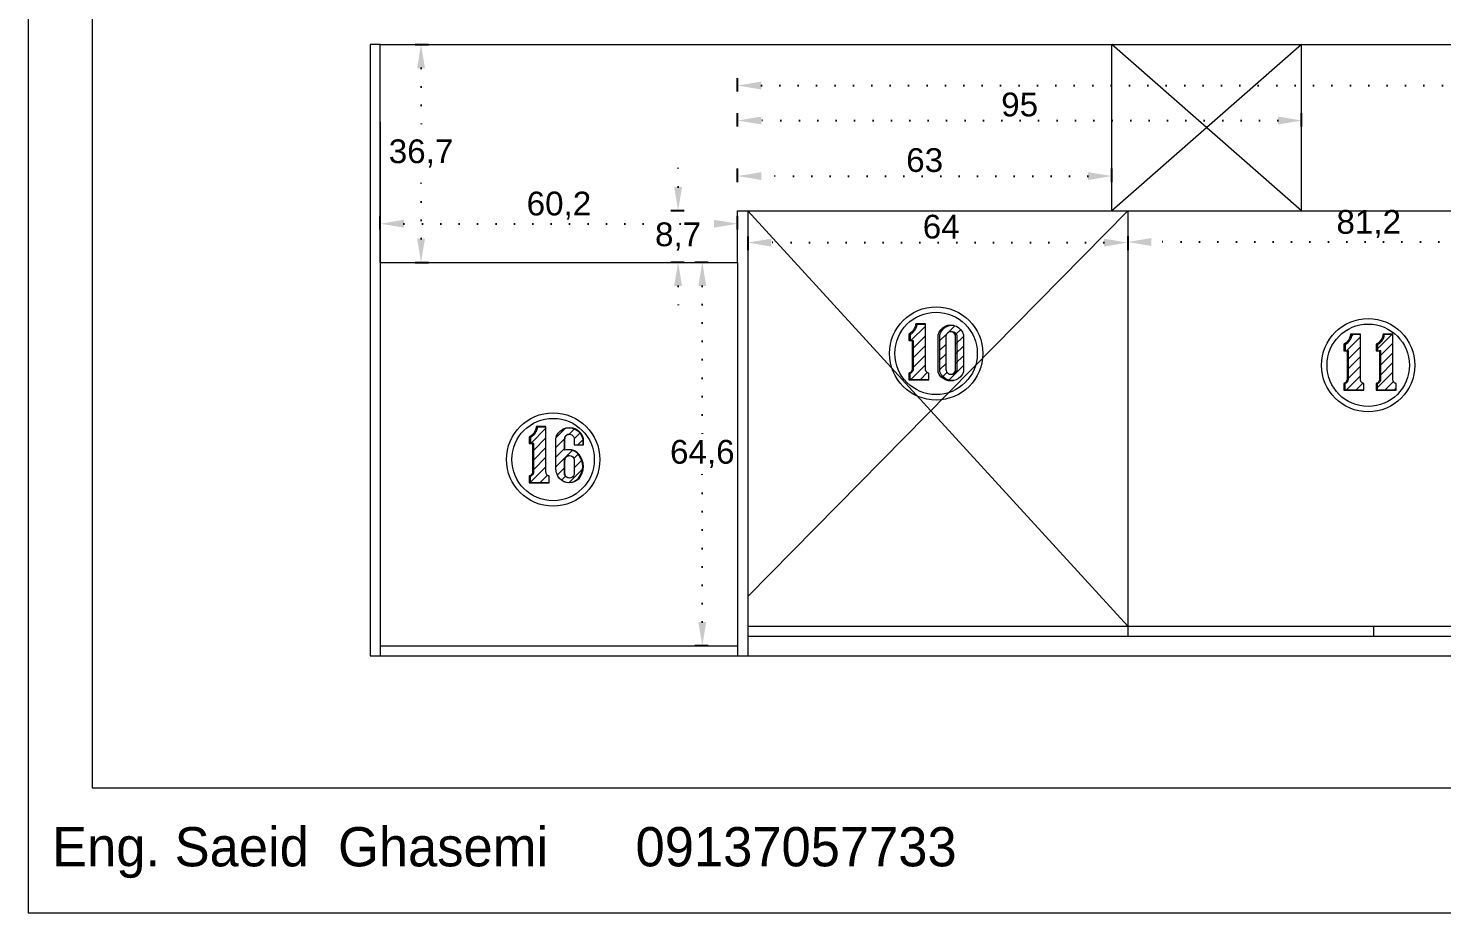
# Model space of a CAD drawing. Header units: inches. Extents: x 352 to 11605, y -941 to 2503.
# Drawn here: x 7156.1 to 7394.2, y -153.6 to -4.6 of the extents above; entities that cross this region are included whole.
import ezdxf

# ---------------------------------------------------------------- set-up
doc = ezdxf.new("R2010")
doc.units = ezdxf.units.IN
doc.header["$MEASUREMENT"] = 0
doc.linetypes.add('ACAD_ISO07W100', pattern=[3, 0, -3])
doc.styles.get("Standard").update_dxf_attribs({"font": 'arial.ttf'})
doc.dimstyles.new('ISO-25', dxfattribs={"dimtxt": 4, "dimasz": 4, "dimexe": 1.25, "dimexo": 0.625, "dimtad": 1, "dimtih": 1, "dimtoh": 1, "dimdec": 1, "dimtxsty": 'Standard', "dimcen": 2.5, "dimadec": 0, "dimazin": 0, "dimtfac": 1, "dimtdec": 1, "dimtmove": 0, "dimatfit": 3, "dimfxl": 1, "dimfxlon": 1, "dimarcsym": 0})
pattern_1 = [(45, (6722.41, 486.5306), (-0.8148213, 0.8148213), [])]
pattern_2 = [(45, (6812.133, 484.8486), (-0.8148213, 0.8148213), [])]
pattern_3 = [(45, (6494.9608, 493.1975), (-0.8148213, 0.8148213), [])]

# ---------------------------------------------------------------- blocks, each defined once
blk = doc.blocks.new('*D147')
at = {"color": 0, "lineweight": -2, "transparency": 16777216}
for p, q in [((7215.36, -38.51), (7215.36, -36.26)), ((7275.56, -38.51), (7275.56, -36.26))]:
    blk.add_line(p, q, dxfattribs=at)
at = {"color": 0, "linetype": 'ACAD_ISO07W100', "lineweight": -2, "transparency": 16777216}
blk.add_line((7219.36, -37.51), (7271.56, -37.51), dxfattribs=at)
at = {"color": 0, "transparency": 16777216}
for points in [[(7219.36, -36.85), (7219.36, -38.18), (7215.36, -37.51)], [(7271.56, -36.85), (7271.56, -38.18), (7275.56, -37.51)]]:
    blk.add_solid(points, dxfattribs=at)
at = {"layer": 'Defpoints', "color": 0, "transparency": 16777216}
for p in [(7275.56, -37.51), (7215.36, -44.02), (7275.56, -44.02)]:
    blk.add_point(p, dxfattribs=at)
at = {"color": 0, "lineweight": 20, "transparency": 16777216, "insert": (7245.46, -34.48), "char_height": 4, "attachment_point": 5}
blk.add_mtext('60,2', dxfattribs=at)
blk = doc.blocks.new('*D148')
at = {"color": 0, "lineweight": -2, "transparency": 16777216}
for p, q in [((7221.23, -7.32), (7223.48, -7.32)), ((7221.23, -44.02), (7223.48, -44.02))]:
    blk.add_line(p, q, dxfattribs=at)
at = {"color": 0, "linetype": 'ACAD_ISO07W100', "lineweight": -2, "transparency": 16777216}
for p, q in [((7222.23, -11.32), (7222.23, -22.64)), ((7222.23, -40.02), (7222.23, -28.7))]:
    blk.add_line(p, q, dxfattribs=at)
at = {"color": 0, "transparency": 16777216}
for points in [[(7221.57, -11.32), (7222.9, -11.32), (7222.23, -7.32)], [(7221.57, -40.02), (7222.9, -40.02), (7222.23, -44.02)]]:
    blk.add_solid(points, dxfattribs=at)
at = {"layer": 'Defpoints', "color": 0, "transparency": 16777216}
for p in [(7215.36, -7.32), (7215.36, -44.02), (7222.23, -44.02)]:
    blk.add_point(p, dxfattribs=at)
at = {"color": 0, "lineweight": 20, "transparency": 16777216, "insert": (7222.23, -25.67), "char_height": 4, "attachment_point": 5}
blk.add_mtext('36,7', dxfattribs=at)
blk = doc.blocks.new('*D149')
at = {"color": 0, "lineweight": -2, "transparency": 16777216}
for p, q in [((7275.56, -30.48), (7275.56, -28.23)), ((7338.56, -30.48), (7338.56, -28.23))]:
    blk.add_line(p, q, dxfattribs=at)
at = {"color": 0, "linetype": 'ACAD_ISO07W100', "lineweight": -2, "transparency": 16777216}
blk.add_line((7334.56, -29.48), (7279.56, -29.48), dxfattribs=at)
at = {"color": 0, "transparency": 16777216}
for points in [[(7279.56, -28.82), (7279.56, -30.15), (7275.56, -29.48)], [(7334.56, -28.82), (7334.56, -30.15), (7338.56, -29.48)]]:
    blk.add_solid(points, dxfattribs=at)
at = {"layer": 'Defpoints', "color": 0, "transparency": 16777216}
for p in [(7275.56, -29.48), (7275.56, -35.32), (7338.56, -35.32)]:
    blk.add_point(p, dxfattribs=at)
at = {"color": 0, "lineweight": 20, "transparency": 16777216, "insert": (7307.06, -26.81), "char_height": 4, "attachment_point": 5}
blk.add_mtext('63', dxfattribs=at)
blk = doc.blocks.new('*D150')
at = {"color": 0, "lineweight": -2, "transparency": 16777216}
for p, q in [((7275.56, -21.12), (7275.56, -18.87)), ((7370.56, -21.12), (7370.56, -18.87))]:
    blk.add_line(p, q, dxfattribs=at)
at = {"color": 0, "linetype": 'ACAD_ISO07W100', "lineweight": -2, "transparency": 16777216}
blk.add_line((7366.56, -20.12), (7279.56, -20.12), dxfattribs=at)
at = {"color": 0, "transparency": 16777216}
for points in [[(7279.56, -19.45), (7279.56, -20.78), (7275.56, -20.12)], [(7366.56, -19.45), (7366.56, -20.78), (7370.56, -20.12)]]:
    blk.add_solid(points, dxfattribs=at)
at = {"layer": 'Defpoints', "color": 0, "transparency": 16777216}
for p in [(7275.56, -20.12), (7275.56, -35.32), (7370.56, -35.32)]:
    blk.add_point(p, dxfattribs=at)
at = {"color": 0, "lineweight": 20, "transparency": 16777216, "insert": (7323.06, -17.45), "char_height": 4, "attachment_point": 5}
blk.add_mtext('95', dxfattribs=at)
blk = doc.blocks.new('*D153')
at = {"color": 0, "lineweight": -2, "transparency": 16777216}
for p, q in [((7275.56, -15.22), (7275.56, -12.97)), ((7530.36, -15.22), (7530.36, -12.97))]:
    blk.add_line(p, q, dxfattribs=at)
at = {"color": 0, "linetype": 'ACAD_ISO07W100', "lineweight": -2, "transparency": 16777216}
blk.add_line((7279.56, -14.22), (7526.36, -14.22), dxfattribs=at)
at = {"color": 0, "transparency": 16777216}
for points in [[(7279.56, -13.56), (7279.56, -14.89), (7275.56, -14.22)], [(7526.36, -13.56), (7526.36, -14.89), (7530.36, -14.22)]]:
    blk.add_solid(points, dxfattribs=at)
at = {"layer": 'Defpoints', "color": 0, "transparency": 16777216}
for p in [(7530.36, -14.22), (7275.56, -35.32), (7530.36, -35.32)]:
    blk.add_point(p, dxfattribs=at)
at = {"color": 0, "lineweight": 20, "transparency": 16777216, "insert": (7402.96, -11.19), "char_height": 4, "attachment_point": 5}
blk.add_mtext('254,8', dxfattribs=at)
blk = doc.blocks.new('*D154')
at = {"color": 0, "linetype": 'ACAD_ISO07W100', "lineweight": -2, "transparency": 16777216}
for p, q in [((7265.53, -31.32), (7265.53, -27.32)), ((7265.53, -35.32), (7265.53, -36.64)), ((7265.53, -44.02), (7265.53, -42.7)), ((7265.53, -48.02), (7265.53, -52.02))]:
    blk.add_line(p, q, dxfattribs=at)
at = {"color": 0, "lineweight": -2, "transparency": 16777216}
for p, q in [((7266.53, -35.32), (7264.28, -35.32)), ((7266.53, -44.02), (7264.28, -44.02))]:
    blk.add_line(p, q, dxfattribs=at)
at = {"color": 0, "transparency": 16777216}
for points in [[(7264.87, -31.32), (7266.2, -31.32), (7265.53, -35.32)], [(7264.87, -48.02), (7266.2, -48.02), (7265.53, -44.02)]]:
    blk.add_solid(points, dxfattribs=at)
at = {"layer": 'Defpoints', "color": 0, "transparency": 16777216}
for p in [(7275.56, -35.32), (7265.53, -44.02), (7275.56, -44.02)]:
    blk.add_point(p, dxfattribs=at)
at = {"color": 0, "lineweight": 20, "transparency": 16777216, "insert": (7265.53, -39.67), "char_height": 4, "attachment_point": 5}
blk.add_mtext('8,7', dxfattribs=at)
blk = doc.blocks.new('*D144')
at = {"color": 0, "lineweight": -2, "transparency": 16777216}
for p, q in [((7277.26, -39.69), (7277.26, -41.94)), ((7341.26, -39.69), (7341.26, -41.94))]:
    blk.add_line(p, q, dxfattribs=at)
at = {"color": 0, "linetype": 'ACAD_ISO07W100', "lineweight": -2, "transparency": 16777216}
blk.add_line((7337.26, -40.69), (7281.26, -40.69), dxfattribs=at)
at = {"color": 0, "transparency": 16777216}
for points in [[(7281.26, -40.03), (7281.26, -41.36), (7277.26, -40.69)], [(7337.26, -40.03), (7337.26, -41.36), (7341.26, -40.69)]]:
    blk.add_solid(points, dxfattribs=at)
at = {"layer": 'Defpoints', "color": 0, "transparency": 16777216}
for p in [(7277.26, -35.32), (7341.26, -35.32), (7277.26, -40.69)]:
    blk.add_point(p, dxfattribs=at)
at = {"color": 0, "lineweight": 20, "transparency": 16777216, "insert": (7309.85, -38.03), "char_height": 4, "attachment_point": 5}
blk.add_mtext('64', dxfattribs=at)
blk = doc.blocks.new('*D146')
at = {"color": 0, "lineweight": -2, "transparency": 16777216}
for p, q in [((7341.26, -39.59), (7341.26, -41.84)), ((7422.46, -39.59), (7422.46, -41.84))]:
    blk.add_line(p, q, dxfattribs=at)
at = {"color": 0, "linetype": 'ACAD_ISO07W100', "lineweight": -2, "transparency": 16777216}
blk.add_line((7418.46, -40.59), (7345.26, -40.59), dxfattribs=at)
at = {"color": 0, "transparency": 16777216}
for points in [[(7345.26, -39.93), (7345.26, -41.26), (7341.26, -40.59)], [(7418.46, -39.93), (7418.46, -41.26), (7422.46, -40.59)]]:
    blk.add_solid(points, dxfattribs=at)
at = {"layer": 'Defpoints', "color": 0, "transparency": 16777216}
for p in [(7341.26, -35.32), (7422.46, -35.32), (7341.26, -40.59)]:
    blk.add_point(p, dxfattribs=at)
at = {"color": 0, "lineweight": 20, "transparency": 16777216, "insert": (7381.86, -37.57), "char_height": 4, "attachment_point": 5}
blk.add_mtext('81,2', dxfattribs=at)
blk = doc.blocks.new('*D184')
at = {"color": 0, "lineweight": -2, "transparency": 16777216}
for p, q in [((7270.61, -44.02), (7268.36, -44.02)), ((7270.61, -108.62), (7268.36, -108.62))]:
    blk.add_line(p, q, dxfattribs=at)
at = {"color": 0, "linetype": 'ACAD_ISO07W100', "lineweight": -2, "transparency": 16777216}
for p, q in [((7269.61, -48.02), (7269.61, -73.29)), ((7269.61, -104.62), (7269.61, -79.35))]:
    blk.add_line(p, q, dxfattribs=at)
at = {"color": 0, "transparency": 16777216}
for points in [[(7268.94, -48.02), (7270.27, -48.02), (7269.61, -44.02)], [(7268.94, -104.62), (7270.27, -104.62), (7269.61, -108.62)]]:
    blk.add_solid(points, dxfattribs=at)
at = {"layer": 'Defpoints', "color": 0, "transparency": 16777216}
for p in [(7275.56, -44.02), (7269.61, -108.62), (7275.56, -108.62)]:
    blk.add_point(p, dxfattribs=at)
at = {"color": 0, "lineweight": 20, "transparency": 16777216, "insert": (7269.61, -76.32), "char_height": 4, "attachment_point": 5}
blk.add_mtext('64,6', dxfattribs=at)

msp = doc.modelspace()

# ---------------------------------------------------------------- hatches: boundary and pattern name
at = {"lineweight": 20}
h = msp.add_hatch(dxfattribs=at)
h.set_pattern_fill('ANSI31', color=256, scale=9.218651)
h.set_pattern_definition(pattern_1)
h.paths.add_polyline_path([(7307.62, -62.66), (7307.55, -62.63), (7307.49, -62.59), (7307.43, -62.54), (7307.37, -62.49), (7307.33, -62.43), (7307.29, -62.36), (7307.26, -62.29), (7307.23, -62.22), (7307.22, -62.14), (7307.21, -62.06), (7307.21, -54.42), (7305.78, -54.42), (7305.76, -54.6), (7305.72, -54.78), (7305.67, -54.95), (7305.6, -55.12), (7305.52, -55.28), (7305.43, -55.43), (7305.32, -55.57), (7305.2, -55.71), (7305.07, -55.83), (7304.93, -55.94), (7304.78, -56.04), (7304.62, -56.13), (7304.62, -57.21), (7304.94, -57.21), (7305.17, -57.23), (7305.17, -62.03), (7305.16, -62.11), (7305.15, -62.18), (7305.12, -62.25), (7305.09, -62.32), (7305.05, -62.38), (7305, -62.44), (7304.95, -62.49), (7304.89, -62.54), (7304.83, -62.58), (7304.77, -62.62), (7304.7, -62.65), (7304.62, -62.67), (7304.62, -63.77), (7307.77, -63.77), (7307.77, -62.71), (7307.69, -62.69)])
h = msp.add_hatch(dxfattribs=at)
h.set_pattern_fill('ANSI31', color=256, scale=9.218651)
h.set_pattern_definition(pattern_1)
h.paths.add_polyline_path([(7309.64, -56.26), (7309.64, -62.49), (7309.84, -62.9), (7310.12, -63.26), (7310.46, -63.55), (7310.86, -63.77), (7311.3, -63.91), (7311.75, -63.95), (7312, -63.93), (7312.36, -63.82), (7312.76, -63.6), (7313.11, -63.3), (7313.39, -62.93), (7313.59, -62.52), (7313.59, -56.23), (7313.42, -55.77), (7313.16, -55.37), (7312.81, -55.03), (7312.4, -54.78), (7311.99, -54.64), (7311.75, -54.61), (7311.27, -54.66), (7310.82, -54.82), (7310.41, -55.07), (7310.07, -55.41), (7309.8, -55.81)])
h.paths.add_polyline_path([(7312.28, -62.45), (7311.58, -62.99), (7310.71, -62.63), (7310.64, -62.06), (7310.64, -56.14), (7311.34, -55.6), (7311.66, -55.74), (7312.02, -55.78), (7312.28, -56.39)], flags=16)
h = msp.add_hatch(dxfattribs=at)
h.set_pattern_fill('ANSI31', color=256, scale=9.218651)
h.set_pattern_definition(pattern_2)
h.paths.add_polyline_path([(7380.88, -64.39), (7380.81, -64.36), (7380.75, -64.32), (7380.69, -64.27), (7380.63, -64.22), (7380.59, -64.15), (7380.55, -64.09), (7380.51, -64.02), (7380.49, -63.94), (7380.48, -63.87), (7380.47, -63.79), (7380.47, -56.15), (7379.04, -56.15), (7379.02, -56.33), (7378.98, -56.51), (7378.93, -56.68), (7378.86, -56.84), (7378.78, -57.01), (7378.69, -57.16), (7378.58, -57.3), (7378.46, -57.44), (7378.33, -57.56), (7378.19, -57.67), (7378.04, -57.77), (7377.88, -57.86), (7377.88, -58.94), (7378.2, -58.94), (7378.43, -58.96), (7378.43, -63.76), (7378.42, -63.84), (7378.41, -63.91), (7378.38, -63.98), (7378.35, -64.05), (7378.31, -64.11), (7378.26, -64.17), (7378.21, -64.22), (7378.15, -64.27), (7378.09, -64.31), (7378.02, -64.35), (7377.96, -64.38), (7377.88, -64.4), (7377.88, -65.5), (7381.03, -65.5), (7381.03, -64.43), (7380.95, -64.42)])
h = msp.add_hatch(dxfattribs=at)
h.set_pattern_fill('ANSI31', color=256, scale=9.218651)
h.set_pattern_definition(pattern_2)
h.paths.add_polyline_path([(7386.34, -64.39), (7386.28, -64.36), (7386.21, -64.32), (7386.15, -64.27), (7386.1, -64.22), (7386.05, -64.15), (7386.01, -64.09), (7385.98, -64.02), (7385.96, -63.94), (7385.94, -63.87), (7385.94, -63.79), (7385.94, -56.15), (7384.5, -56.15), (7384.48, -56.33), (7384.45, -56.51), (7384.4, -56.68), (7384.33, -56.84), (7384.25, -57.01), (7384.15, -57.16), (7384.05, -57.3), (7383.93, -57.44), (7383.8, -57.56), (7383.66, -57.67), (7383.51, -57.77), (7383.35, -57.86), (7383.35, -58.94), (7383.66, -58.94), (7383.9, -58.96), (7383.9, -63.76), (7383.89, -63.84), (7383.87, -63.91), (7383.84, -63.98), (7383.81, -64.05), (7383.77, -64.11), (7383.73, -64.17), (7383.67, -64.22), (7383.62, -64.27), (7383.56, -64.31), (7383.49, -64.35), (7383.42, -64.38), (7383.35, -64.4), (7383.35, -65.5), (7386.49, -65.5), (7386.49, -64.43), (7386.42, -64.42)])
h = msp.add_hatch(dxfattribs=at)
h.set_pattern_fill('ANSI31', color=256, scale=9.218651)
h.set_pattern_definition(pattern_3)
h.paths.add_polyline_path([(7243.69, -80), (7243.62, -79.97), (7243.56, -79.93), (7243.5, -79.88), (7243.44, -79.82), (7243.4, -79.76), (7243.36, -79.69), (7243.32, -79.62), (7243.3, -79.55), (7243.29, -79.47), (7243.28, -79.4), (7243.28, -71.76), (7241.85, -71.76), (7241.83, -71.94), (7241.79, -72.11), (7241.74, -72.28), (7241.67, -72.45), (7241.59, -72.61), (7241.5, -72.77), (7241.39, -72.91), (7241.27, -73.04), (7241.14, -73.17), (7241, -73.28), (7240.85, -73.38), (7240.69, -73.46), (7240.69, -74.55), (7241.01, -74.55), (7241.24, -74.56), (7241.24, -79.37), (7241.23, -79.44), (7241.22, -79.51), (7241.19, -79.59), (7241.16, -79.65), (7241.12, -79.72), (7241.07, -79.78), (7241.02, -79.83), (7240.96, -79.88), (7240.9, -79.92), (7240.84, -79.96), (7240.77, -79.98), (7240.69, -80), (7240.69, -81.1), (7243.84, -81.1), (7243.84, -80.04), (7243.76, -80.02)])
h = msp.add_hatch(dxfattribs=at)
h.set_pattern_fill('ANSI31', color=256, scale=9.218651)
h.set_pattern_definition(pattern_3)
h.paths.add_polyline_path([(7248.74, -76.4), (7248.6, -76.24), (7248.44, -76.09), (7248.26, -75.96), (7248.07, -75.85), (7247.87, -75.76), (7247.67, -75.69), (7247.46, -75.64), (7247.24, -75.6), (7247.02, -75.6), (7246.87, -75.6), (7246.68, -75.64), (7246.47, -75.69), (7246.38, -75.7), (7246.38, -73.81), (7246.41, -73.61), (7246.48, -73.42), (7246.61, -73.26), (7246.77, -73.14), (7246.95, -73.06), (7247.05, -73.03), (7247.25, -73), (7247.45, -73.03), (7247.64, -73.11), (7247.8, -73.23), (7247.93, -73.39), (7248.01, -73.58), (7248.03, -73.78), (7248.03, -74.76), (7249.46, -74.76), (7249.46, -73.81), (7249.3, -73.29), (7249.03, -72.82), (7248.65, -72.43), (7248.2, -72.13), (7247.69, -71.95), (7247.15, -71.89), (7247.15, -71.89), (7246.61, -71.95), (7246.15, -72.12), (7245.72, -72.39), (7245.35, -72.79), (7245.07, -73.26), (7244.91, -73.78), (7244.91, -78.33), (7244.91, -78.52), (7244.92, -78.71), (7244.94, -78.91), (7244.97, -79.1), (7245.01, -79.29), (7245.06, -79.48), (7245.09, -79.6), (7245.28, -80.03), (7245.55, -80.42), (7245.89, -80.74), (7246.24, -80.94), (7246.66, -81.08), (7247.12, -81.13), (7247.59, -81.08), (7248.03, -80.93), (7248.43, -80.7), (7248.56, -80.58), (7248.74, -80.39), (7249.05, -79.94), (7249.28, -79.45), (7249.41, -78.93), (7249.46, -78.39), (7249.41, -77.86), (7249.28, -77.33), (7249.05, -76.84)])
h.paths.add_polyline_path([(7246.41, -77.17), (7246.48, -76.98), (7246.61, -76.82), (7246.77, -76.7), (7246.95, -76.62), (7247.15, -76.59), (7247.25, -76.59), (7247.45, -76.62), (7247.64, -76.7), (7247.8, -76.82), (7247.93, -76.98), (7248.01, -77.17), (7248.03, -77.37), (7248.03, -79.6), (7248.01, -79.8), (7247.93, -79.99), (7247.8, -80.15), (7247.64, -80.27), (7247.45, -80.35), (7247.25, -80.38), (7247.05, -80.35), (7246.95, -80.31), (7246.86, -80.27), (7246.77, -80.23), (7246.61, -80.11), (7246.48, -79.95), (7246.41, -79.76), (7246.38, -79.56), (7246.38, -77.37)], flags=16)

# ---------------------------------------------------------------- linework, layer by layer
for p, q in [((7213.66, -7.32), (7213.66, -110.32)), ((7215.36, -7.32), (7213.66, -7.32)), ((7215.36, -44.02), (7215.36, -7.32)), ((7215.36, -7.32), (7568.16, -7.32)), ((7338.56, -35.32), (7338.56, -7.32)), ((7370.56, -35.32), (7338.56, -7.32)), ((7370.56, -7.32), (7338.56, -35.32)), ((7370.56, -35.32), (7370.56, -7.32)), ((7215.36, -20.32), (7215.36, -44.02)), ((7275.56, -44.02), (7275.56, -35.32)), ((7275.56, -35.32), (7530.36, -35.32)), ((7277.26, -35.32), (7277.26, -110.32)), ((7341.26, -35.32), (7277.26, -100.32)), ((7277.26, -35.32), (7341.26, -105.32)), ((7341.26, -35.32), (7341.26, -107.02)), ((7215.36, -44.02), (7275.56, -44.02)), ((7215.36, -44.02), (7215.36, -110.32)), ((7275.56, -44.02), (7275.56, -110.32)), ((7304.62, -56.13), (7304.62, -57.21)), ((7377.88, -57.86), (7377.88, -58.94)), ((7383.35, -57.86), (7383.35, -58.94)), ((7304.62, -63.77), (7307.77, -63.77)), ((7377.88, -65.5), (7381.03, -65.5)), ((7383.35, -65.5), (7386.49, -65.5)), ((7240.69, -73.46), (7240.69, -74.55)), ((7247.05, -73.03), (7247.25, -73)), ((7240.69, -81.1), (7243.84, -81.1)), ((7277.26, -105.32), (7486.46, -105.32)), ((7277.26, -107.02), (7486.46, -107.02)), ((7382.71, -107.02), (7382.71, -105.32)), ((7215.36, -108.62), (7275.56, -108.62)), ((7213.66, -110.32), (7277.26, -110.32)), ((7275.56, -110.32), (7486.46, -110.32))]:
    msp.add_line(p, q, dxfattribs=at)
for points in [[(7156.08, 486.39), (7156.08, -153.63), (7608.61, -153.63), (7608.61, 486.39)], [(7166.85, 475.61), (7166.85, -132.55), (7597.84, -132.55), (7597.84, 475.61)], [(7313.11, -63.3), (7312.76, -63.6), (7312.36, -63.82), (7312, -63.93), (7311.92, -63.96), (7311.46, -64), (7311, -63.96), (7310.56, -63.82), (7310.16, -63.6), (7309.81, -63.3), (7309.53, -62.93), (7309.32, -62.52), (7309.32, -56.23), (7309.49, -55.77), (7309.76, -55.37), (7310.1, -55.03), (7310.52, -54.78), (7310.98, -54.62), (7311.46, -54.56), (7311.94, -54.62), (7311.99, -54.64), (7312.4, -54.78), (7312.81, -55.03), (7313.16, -55.37), (7313.42, -55.77), (7313.59, -56.23), (7313.59, -62.52), (7313.39, -62.93)], [(7246.47, -73.78), (7246.5, -73.58), (7246.57, -73.39), (7246.7, -73.23), (7246.86, -73.11), (7247.05, -73.03), (7246.95, -73.06), (7246.77, -73.14), (7246.61, -73.26), (7246.48, -73.42), (7246.41, -73.61), (7246.38, -73.81)], [(7247.8, -80.15), (7247.64, -80.27), (7247.45, -80.35), (7247.25, -80.38), (7247.05, -80.35), (7246.95, -80.31), (7246.86, -80.27), (7246.77, -80.23), (7246.61, -80.11), (7246.48, -79.95), (7246.41, -79.76), (7246.38, -79.56), (7246.38, -77.37), (7246.41, -77.17), (7246.48, -76.98), (7246.61, -76.82), (7246.77, -76.7), (7246.95, -76.62), (7247.15, -76.59), (7247.25, -76.59), (7247.45, -76.62), (7247.64, -76.7), (7247.8, -76.82), (7247.93, -76.98), (7248.01, -77.17), (7248.03, -77.37), (7248.03, -79.6), (7248.01, -79.8), (7247.93, -79.99)]]:
    msp.add_lwpolyline(points, close=True, dxfattribs=at)
for points in [[(7304.38, -63.82), (7307.77, -63.82), (7307.77, -63.77), (7307.77, -62.71), (7307.69, -62.69), (7307.62, -62.66), (7307.55, -62.63), (7307.49, -62.59), (7307.43, -62.54), (7307.37, -62.49), (7307.33, -62.43), (7307.29, -62.36), (7307.26, -62.29), (7307.23, -62.22), (7307.22, -62.14), (7307.21, -62.06), (7307.21, -54.42), (7307.21, -54.38), (7305.55, -54.38), (7305.53, -54.56), (7305.49, -54.74), (7305.44, -54.91), (7305.37, -55.08), (7305.29, -55.24), (7305.19, -55.4), (7305.09, -55.54), (7304.97, -55.68), (7304.83, -55.8), (7304.69, -55.91), (7304.54, -56.01), (7304.38, -56.1), (7304.38, -57.21), (7304.62, -57.21), (7304.94, -57.21), (7304.94, -62.06), (7304.93, -62.14), (7304.91, -62.21), (7304.88, -62.28), (7304.85, -62.35), (7304.81, -62.41), (7304.76, -62.47), (7304.71, -62.53), (7304.65, -62.58), (7304.59, -62.62), (7304.52, -62.66), (7304.45, -62.68), (7304.38, -62.71), (7304.38, -63.82), (7304.62, -63.77), (7304.62, -62.67), (7304.7, -62.65), (7304.77, -62.62), (7304.83, -62.58), (7304.89, -62.54), (7304.95, -62.49), (7305, -62.44), (7305.05, -62.38), (7305.09, -62.32), (7305.12, -62.25), (7305.15, -62.18), (7305.16, -62.11), (7305.17, -62.03), (7305.17, -57.23), (7304.94, -57.21)], [(7304.38, -56.1), (7304.62, -56.13), (7304.78, -56.04), (7304.93, -55.94), (7305.07, -55.83), (7305.2, -55.71), (7305.32, -55.57), (7305.43, -55.43), (7305.52, -55.28), (7305.6, -55.12), (7305.67, -54.95), (7305.72, -54.78), (7305.76, -54.6), (7305.78, -54.42)], [(7305.55, -54.38), (7305.78, -54.42), (7307.21, -54.42)], [(7312, -63.93), (7311.75, -63.95), (7311.3, -63.91), (7310.86, -63.77), (7310.46, -63.55), (7310.12, -63.26), (7309.84, -62.9), (7309.64, -62.49), (7309.64, -56.26), (7309.8, -55.81), (7310.07, -55.41), (7310.41, -55.07), (7310.82, -54.82), (7311.27, -54.66), (7311.75, -54.61), (7311.99, -54.64)], [(7311.75, -62.84), (7311.96, -62.81), (7312.16, -62.73), (7312.32, -62.6), (7312.45, -62.44), (7312.53, -62.24), (7312.56, -62.03), (7312.56, -56.56), (7312.53, -56.35), (7312.45, -56.15), (7312.32, -55.99), (7312.16, -55.86), (7311.96, -55.78), (7311.75, -55.75), (7311.46, -55.72), (7311.25, -55.74), (7311.05, -55.83), (7310.88, -55.96), (7310.75, -56.13), (7310.67, -56.32), (7310.64, -56.54), (7310.64, -62.06)], [(7310.64, -62.06), (7310.67, -62.27), (7310.75, -62.47), (7310.88, -62.64), (7311.05, -62.77), (7311.25, -62.85), (7311.46, -62.88), (7311.67, -62.85), (7311.87, -62.77), (7312.04, -62.64), (7312.17, -62.47), (7312.25, -62.27), (7312.28, -62.06), (7312.28, -56.54), (7312.25, -56.32), (7312.17, -56.13), (7312.04, -55.96), (7311.87, -55.83), (7311.67, -55.74), (7311.46, -55.72)], [(7377.64, -65.54), (7381.03, -65.54), (7381.03, -65.5), (7381.03, -64.43), (7380.95, -64.42), (7380.88, -64.39), (7380.81, -64.36), (7380.75, -64.32), (7380.69, -64.27), (7380.63, -64.22), (7380.59, -64.15), (7380.55, -64.09), (7380.51, -64.02), (7380.49, -63.94), (7380.48, -63.87), (7380.47, -63.79), (7380.47, -56.15), (7380.47, -56.11), (7378.81, -56.11), (7378.79, -56.29), (7378.75, -56.46), (7378.7, -56.64), (7378.63, -56.81), (7378.55, -56.97), (7378.45, -57.12), (7378.35, -57.27), (7378.23, -57.4), (7378.09, -57.53), (7377.95, -57.64), (7377.8, -57.74), (7377.64, -57.83), (7377.64, -58.94), (7377.88, -58.94), (7378.2, -58.94), (7378.2, -63.79), (7378.19, -63.87), (7378.17, -63.94), (7378.14, -64.01), (7378.11, -64.08), (7378.07, -64.14), (7378.02, -64.2), (7377.97, -64.26), (7377.91, -64.31), (7377.85, -64.35), (7377.78, -64.38), (7377.71, -64.41), (7377.64, -64.43), (7377.64, -65.54), (7377.88, -65.5), (7377.88, -64.4), (7377.96, -64.38), (7378.02, -64.35), (7378.09, -64.31), (7378.15, -64.27), (7378.21, -64.22), (7378.26, -64.17), (7378.31, -64.11), (7378.35, -64.05), (7378.38, -63.98), (7378.41, -63.91), (7378.42, -63.84), (7378.43, -63.76), (7378.43, -58.96), (7378.2, -58.94)], [(7377.64, -57.83), (7377.88, -57.86), (7378.04, -57.77), (7378.19, -57.67), (7378.33, -57.56), (7378.46, -57.44), (7378.58, -57.3), (7378.69, -57.16), (7378.78, -57.01), (7378.86, -56.84), (7378.93, -56.68), (7378.98, -56.51), (7379.02, -56.33), (7379.04, -56.15)], [(7378.81, -56.11), (7379.04, -56.15), (7380.47, -56.15)], [(7383.1, -65.54), (7386.49, -65.54), (7386.49, -65.5), (7386.49, -64.43), (7386.42, -64.42), (7386.34, -64.39), (7386.28, -64.36), (7386.21, -64.32), (7386.15, -64.27), (7386.1, -64.22), (7386.05, -64.15), (7386.01, -64.09), (7385.98, -64.02), (7385.96, -63.94), (7385.94, -63.87), (7385.94, -63.79), (7385.94, -56.15), (7385.94, -56.11), (7384.27, -56.11), (7384.25, -56.29), (7384.21, -56.46), (7384.16, -56.64), (7384.1, -56.81), (7384.01, -56.97), (7383.92, -57.12), (7383.81, -57.27), (7383.69, -57.4), (7383.56, -57.53), (7383.42, -57.64), (7383.26, -57.74), (7383.1, -57.83), (7383.1, -58.94), (7383.35, -58.94), (7383.66, -58.94), (7383.66, -63.79), (7383.65, -63.87), (7383.63, -63.94), (7383.61, -64.01), (7383.57, -64.08), (7383.53, -64.14), (7383.49, -64.2), (7383.43, -64.26), (7383.38, -64.31), (7383.31, -64.35), (7383.25, -64.38), (7383.18, -64.41), (7383.1, -64.43), (7383.1, -65.54), (7383.35, -65.5), (7383.35, -64.4), (7383.42, -64.38), (7383.49, -64.35), (7383.56, -64.31), (7383.62, -64.27), (7383.67, -64.22), (7383.73, -64.17), (7383.77, -64.11), (7383.81, -64.05), (7383.84, -63.98), (7383.87, -63.91), (7383.89, -63.84), (7383.9, -63.76), (7383.9, -58.96), (7383.66, -58.94)], [(7383.1, -57.83), (7383.35, -57.86), (7383.51, -57.77), (7383.66, -57.67), (7383.8, -57.56), (7383.93, -57.44), (7384.05, -57.3), (7384.15, -57.16), (7384.25, -57.01), (7384.33, -56.84), (7384.4, -56.68), (7384.45, -56.51), (7384.48, -56.33), (7384.5, -56.15)], [(7384.27, -56.11), (7384.5, -56.15), (7385.94, -56.15)], [(7240.45, -81.15), (7243.84, -81.15), (7243.84, -81.1), (7243.84, -80.04), (7243.76, -80.02), (7243.69, -80), (7243.62, -79.97), (7243.56, -79.93), (7243.5, -79.88), (7243.44, -79.82), (7243.4, -79.76), (7243.36, -79.69), (7243.32, -79.62), (7243.3, -79.55), (7243.29, -79.47), (7243.28, -79.4), (7243.28, -71.76), (7243.28, -71.71), (7241.62, -71.71), (7241.6, -71.89), (7241.56, -72.07), (7241.51, -72.24), (7241.44, -72.41), (7241.36, -72.58), (7241.26, -72.73), (7241.16, -72.88), (7241.04, -73.01), (7240.9, -73.14), (7240.76, -73.25), (7240.61, -73.35), (7240.45, -73.44), (7240.45, -74.55), (7240.69, -74.55), (7241.01, -74.55), (7241.01, -79.4), (7241, -79.47), (7240.98, -79.55), (7240.95, -79.62), (7240.92, -79.69), (7240.88, -79.75), (7240.83, -79.81), (7240.78, -79.86), (7240.72, -79.91), (7240.66, -79.96), (7240.59, -79.99), (7240.52, -80.02), (7240.45, -80.04), (7240.45, -81.15), (7240.69, -81.1), (7240.69, -80), (7240.77, -79.98), (7240.84, -79.96), (7240.9, -79.92), (7240.96, -79.88), (7241.02, -79.83), (7241.07, -79.78), (7241.12, -79.72), (7241.16, -79.65), (7241.19, -79.59), (7241.22, -79.51), (7241.23, -79.44), (7241.24, -79.37), (7241.24, -74.56), (7241.01, -74.55)], [(7240.45, -73.44), (7240.69, -73.46), (7240.85, -73.38), (7241, -73.28), (7241.14, -73.17), (7241.27, -73.04), (7241.39, -72.91), (7241.5, -72.77), (7241.59, -72.61), (7241.67, -72.45), (7241.74, -72.28), (7241.79, -72.11), (7241.83, -71.94), (7241.85, -71.76)], [(7241.62, -71.71), (7241.85, -71.76), (7243.28, -71.76)], [(7245.01, -79.29), (7244.97, -79.1), (7244.94, -78.91), (7244.92, -78.71), (7244.91, -78.52), (7244.91, -78.33), (7244.91, -73.78), (7245.07, -73.26), (7245.35, -72.79), (7245.72, -72.39), (7246.15, -72.12), (7246.18, -72.09), (7246.7, -71.9), (7247.24, -71.84), (7247.25, -71.84), (7247.79, -71.9), (7248.3, -72.09), (7248.76, -72.39)], [(7246.15, -72.12), (7246.61, -71.95), (7247.15, -71.89), (7247.15, -71.89), (7247.69, -71.95), (7248.2, -72.13), (7248.65, -72.43), (7249.03, -72.82), (7249.3, -73.29), (7249.46, -73.81), (7249.46, -74.76)], [(7248.67, -80.62), (7248.86, -80.43), (7249.17, -79.98), (7249.39, -79.48), (7249.53, -78.96), (7249.58, -78.41), (7249.53, -77.87), (7249.39, -77.34), (7249.17, -76.85), (7248.86, -76.4), (7248.71, -76.24), (7248.55, -76.09), (7248.37, -75.96), (7248.18, -75.85), (7247.98, -75.75), (7247.77, -75.68), (7247.56, -75.63), (7247.34, -75.6), (7247.12, -75.59), (7246.9, -75.6), (7246.87, -75.6), (7246.68, -75.64), (7246.47, -75.69), (7246.47, -73.78)], [(7247.25, -73), (7247.45, -73.03), (7247.64, -73.11), (7247.8, -73.23), (7247.93, -73.39), (7248.01, -73.58), (7248.03, -73.78), (7248.03, -74.76), (7249.46, -74.76), (7249.58, -74.76), (7249.58, -73.78), (7249.42, -73.26), (7249.14, -72.79), (7248.76, -72.39)], [(7246.24, -80.94), (7246.66, -81.08), (7247.12, -81.13), (7247.59, -81.08), (7248.03, -80.93), (7248.43, -80.7), (7248.56, -80.58), (7248.74, -80.39), (7249.05, -79.94), (7249.28, -79.45), (7249.41, -78.93), (7249.46, -78.39), (7249.41, -77.86), (7249.28, -77.33), (7249.05, -76.84), (7248.74, -76.4), (7248.6, -76.24), (7248.44, -76.09), (7248.26, -75.96), (7248.07, -75.85), (7247.87, -75.76), (7247.67, -75.69), (7247.46, -75.64), (7247.24, -75.6), (7247.02, -75.6), (7246.87, -75.6)], [(7246.47, -75.69), (7246.38, -75.7), (7246.38, -73.81)], [(7246.86, -80.27), (7246.7, -80.15), (7246.57, -79.99), (7246.5, -79.8), (7246.47, -79.6), (7246.47, -77.37), (7246.5, -77.17), (7246.57, -76.98), (7246.7, -76.82), (7246.86, -76.7), (7247.05, -76.62), (7247.25, -76.59)], [(7248.67, -80.62), (7248.54, -80.74), (7248.14, -80.98), (7247.69, -81.13), (7247.22, -81.18), (7246.75, -81.13), (7246.3, -80.98), (7246.24, -80.94), (7245.89, -80.74), (7245.55, -80.42), (7245.28, -80.03), (7245.09, -79.6), (7245.06, -79.48), (7245.01, -79.29)]]:
    msp.add_lwpolyline(points, dxfattribs=at)
for centre, radius in [((7308.99, -59.37), 7.86), ((7308.99, -59.37), 6.94), ((7381.77, -61.36), 7.86), ((7381.77, -61.36), 6.94), ((7244.48, -77.25), 7.86), ((7244.48, -77.25), 6.94)]:
    msp.add_circle(centre, radius, dxfattribs=at)

# ---------------------------------------------------------------- texts
at = {"lineweight": 20, "insert": (7133.64, -139.2), "char_height": 6.6113, "attachment_point": 1}
msp.add_mtext_dynamic_manual_height_columns('{\\fPlantagenet Cherokee|b0|i0|c0|p18;^IEng. Saeid  Ghasemi      09137057733}', width=292.0269, gutter_width=32.66, heights=[0], dxfattribs=at)

# ---------------------------------------------------------------- dimensions: what is measured, and where the dimension line sits
at = {"lineweight": 20}
for base, p1, p2, angle, picture, middle in [((7222.23, -44.02), (7215.36, -7.32), (7215.36, -44.02), 270, '*D148', (7222.23, -25.67)), ((7530.36, -14.22), (7275.56, -35.32), (7530.36, -35.32), 180, '*D153', (7402.96, -11.19)), ((7265.53, -44.02), (7275.56, -35.32), (7275.56, -44.02), 270, '*D154', (7265.53, -39.67)), ((7275.56, -37.51), (7215.36, -44.02), (7275.56, -44.02), 180, '*D147', (7245.46, -34.48)), ((7269.61, -108.62), (7275.56, -44.02), (7275.56, -108.62), 90, '*D184', (7269.61, -76.32))]:
    dim = msp.add_linear_dim(base=base, p1=p1, p2=p2, angle=angle, dimstyle='ISO-25', dxfattribs=at)
    dim.commit()
    dim.dimension.update_dxf_attribs({"geometry": picture, "text_midpoint": middle})
for base, p1, p2, picture, middle in [((7275.56, -20.12), (7370.56, -35.32), (7275.56, -35.32), '*D150', (7323.06, -17.45)), ((7275.56, -29.48), (7338.56, -35.32), (7275.56, -35.32), '*D149', (7307.06, -26.81)), ((7341.26, -40.59), (7422.46, -35.32), (7341.26, -35.32), '*D146', (7381.86, -37.57))]:
    dim = msp.add_linear_dim(base=base, p1=p1, p2=p2, dimstyle='ISO-25', dxfattribs=at)
    dim.commit()
    dim.dimension.update_dxf_attribs({"geometry": picture, "text_midpoint": middle})
dim = msp.add_linear_dim(base=(7277.26, -40.69), p1=(7341.26, -35.32), p2=(7277.26, -35.32), angle=180, dimstyle='ISO-25', dxfattribs=at)
dim.commit()
dim.dimension.update_dxf_attribs({"geometry": '*D144', "text_midpoint": (7309.85, -40.69), "dimtype": 160})

doc.saveas('drawing.dxf')
